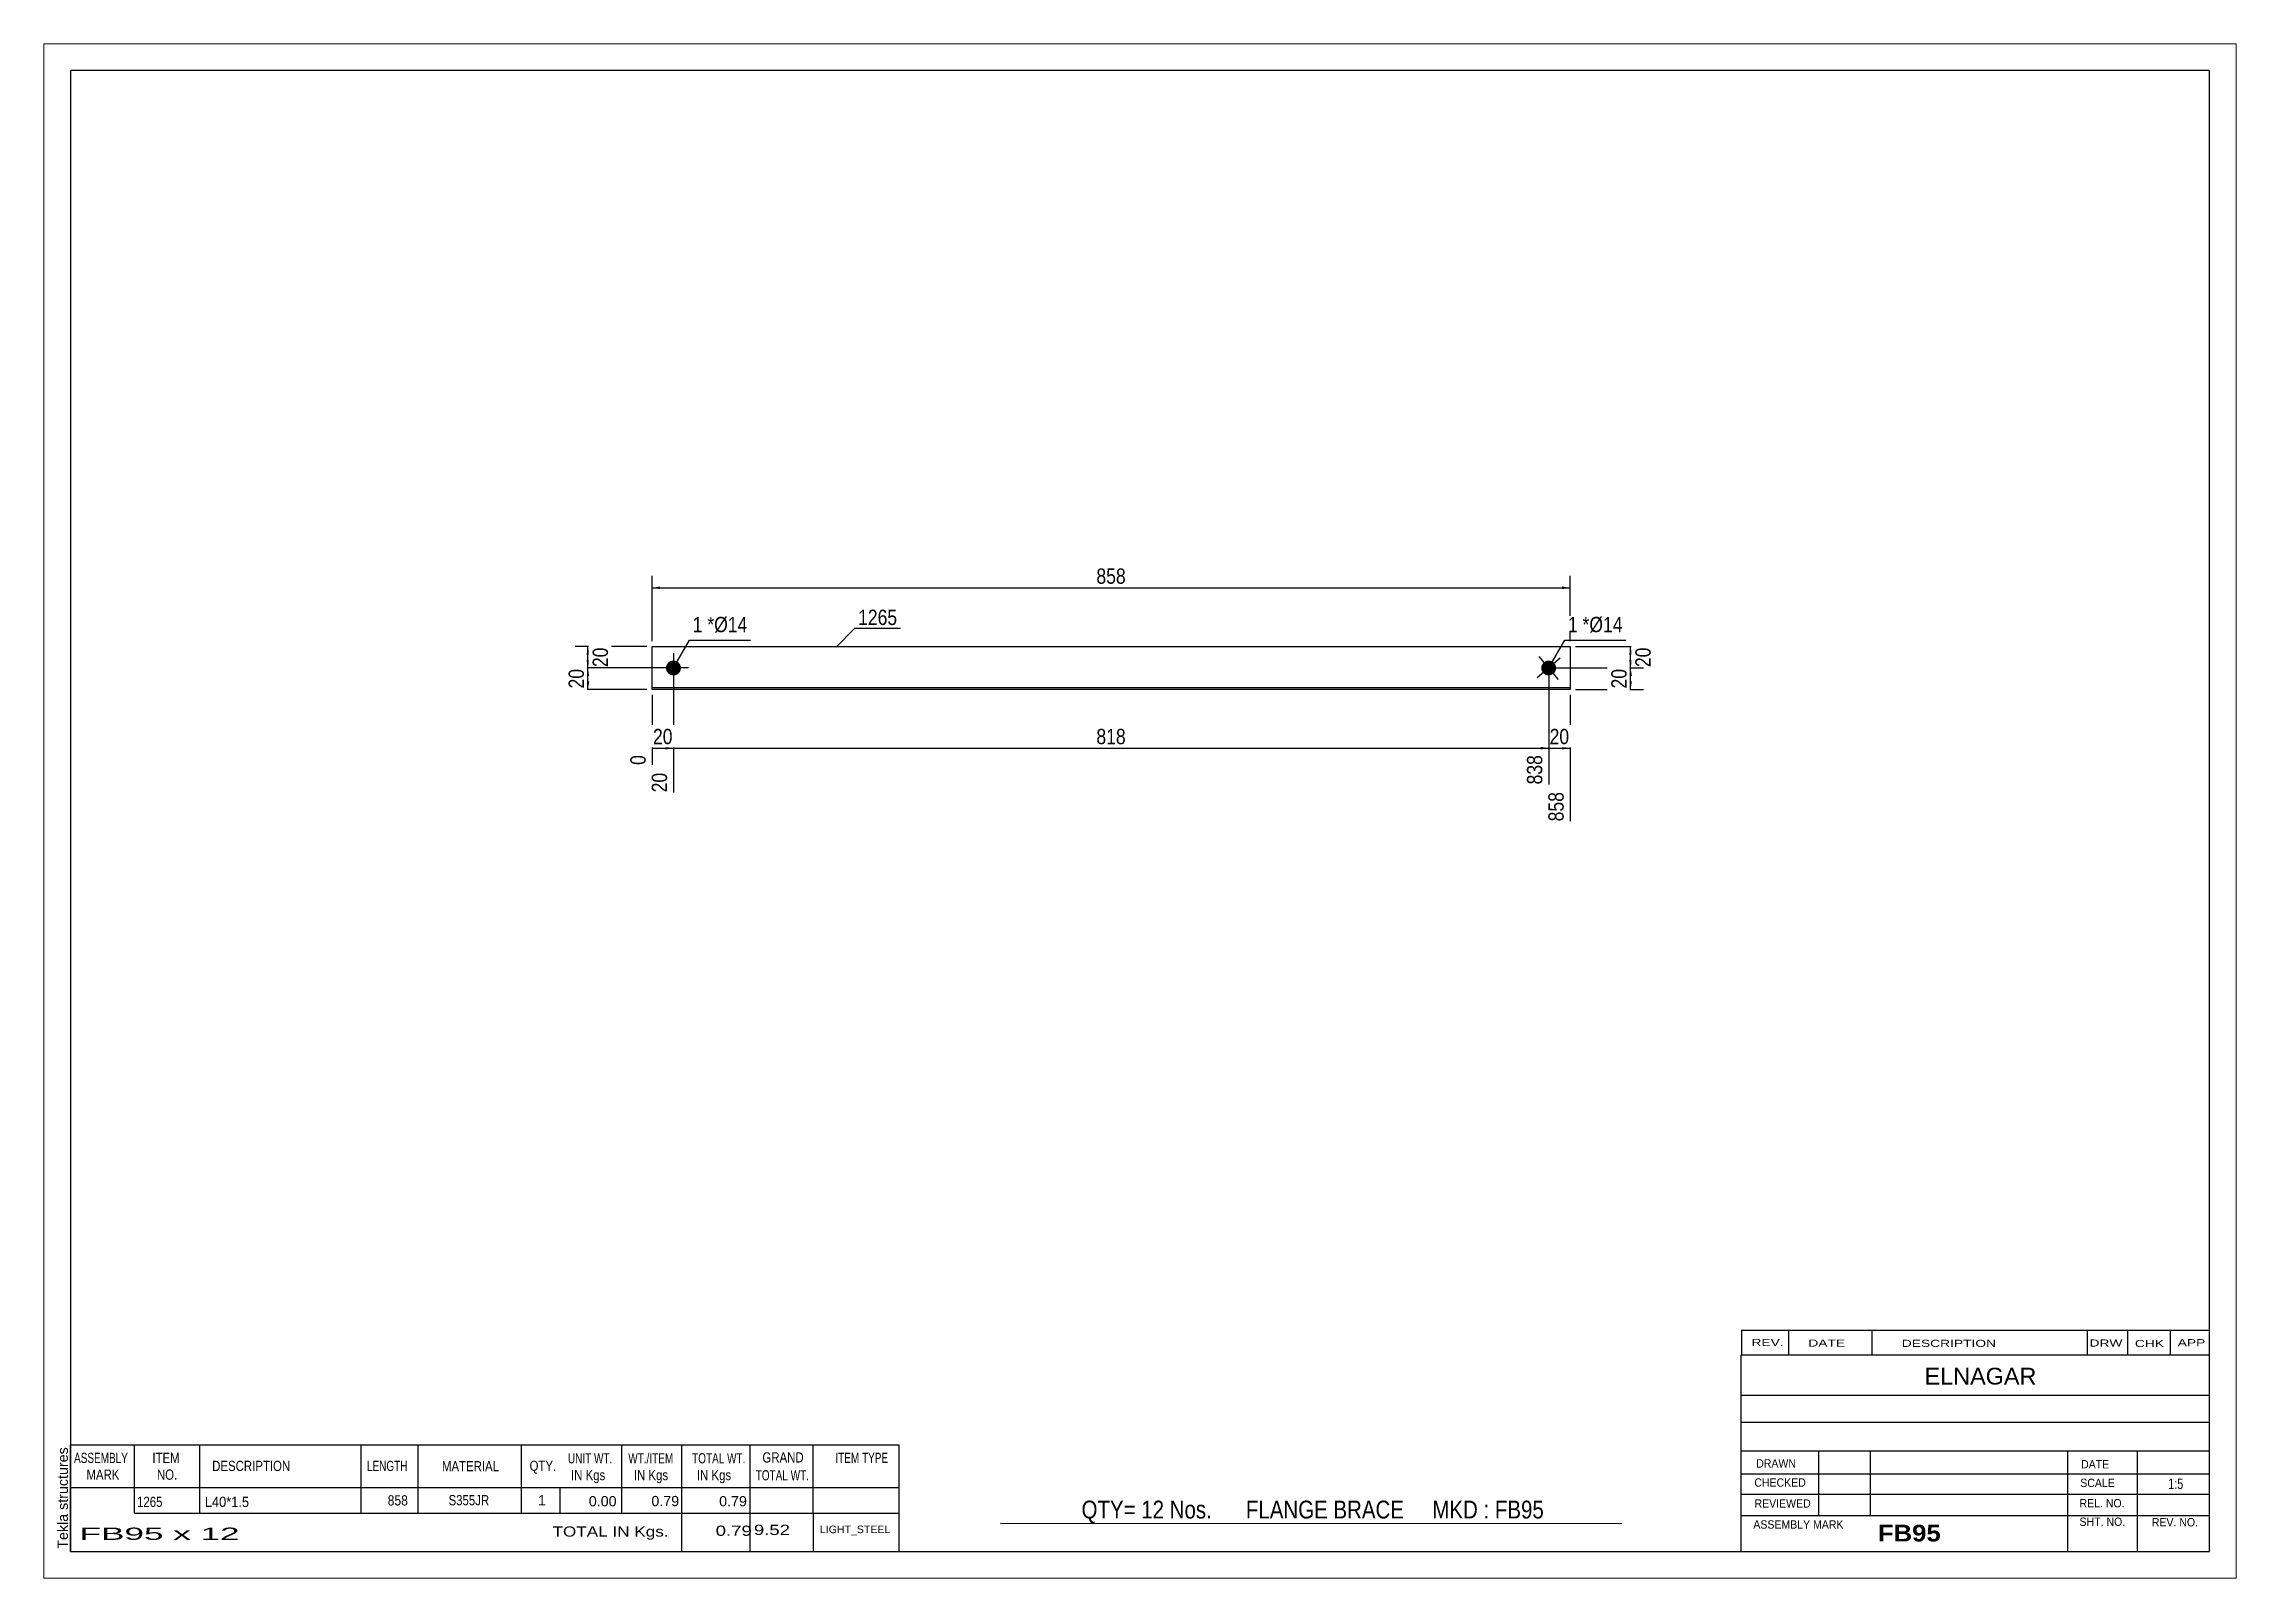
# Paper-space layout 'Layout1' of a CAD drawing. Header units: millimetres. Extents: x 0 to 410, y 0 to 287.
# The model-space entities are those that its viewports show. They can reach past a viewport. Long polylines and large blocks are cut down to what shows.
import ezdxf

# ---------------------------------------------------------------- set-up
doc = ezdxf.new("R2010")
doc.units = ezdxf.units.MM
doc.layers.add('Viewport layer', color=7, linetype='Continuous', plot=False)
doc.styles.add('Arial', font='ARIAL.TTF', dxfattribs={"height": 0.2})
doc.styles.add('Arial Bold', font='ARIALBD.TTF', dxfattribs={"height": 0.2})
doc.styles.add('Arial Narrow', font='ARIALN.TTF', dxfattribs={"height": 0.2})

# ---------------------------------------------------------------- blocks, each defined once
blk = doc.blocks.new('Unknown-627372967-1456')
at = {"color": 5, "linetype": 'Continuous'}
for p, q in [((291.25, 111.75), (-108.75, 111.75)), ((-108.75, 111.75), (-108.75, -165.25)), ((291.25, -165.25), (291.25, 111.75)), ((-108.75, -165.25), (291.25, -165.25))]:
    blk.add_line(p, q, dxfattribs=at)
at = {"color": 174, "linetype": 'Continuous', "style": 'Arial'}
blk.add_text('Tekla structures', height=1.9102, rotation=90, dxfattribs=at).set_placement((-109.25, -164.75))
blk = doc.blocks.new('Part-627372967-1227 - 1212')
at = {"color": 2, "linetype": 'Continuous'}
for p, q in [((0, -4), (0, 4)), ((0, 4), (171.68, 4)), ((171.68, 4), (171.68, -4)), ((171.68, -3.7), (0, -3.7)), ((171.68, -4), (0, -4))]:
    blk.add_line(p, q, dxfattribs=at)
blk = doc.blocks.new('Bolt-627372967-1228 - 1212')
at = {"linetype": 'Continuous'}
blk.add_hatch(color=3, dxfattribs=at).paths.add_polyline_path([(4, -1.4, -1), (4, 1.4, -1)])
at = {"color": 3, "linetype": 'Continuous'}
for p, q in [((4, 2.8), (4, -2.8)), ((6.8, 0), (1.2, 0))]:
    blk.add_line(p, q, dxfattribs=at)
blk = doc.blocks.new('Bolt-627372967-1229 - 1212')
at = {"linetype": 'Continuous'}
blk.add_hatch(color=3, dxfattribs=at).paths.add_polyline_path([(166.61, -0.9, -1), (168.75, 0.9, -1)])
at = {"color": 3, "linetype": 'Continuous'}
for p, q in [((169.82, 1.81), (165.54, -1.81)), ((169.49, -2.14), (165.88, 2.14))]:
    blk.add_line(p, q, dxfattribs=at)
blk = doc.blocks.new('StraightDimension-627372967-1234 - 1212')
at = {"linetype": 'Continuous'}
blk.add_hatch(color=7, dxfattribs=at).paths.add_polyline_path([(170.18, -14.75), (171.68, -15), (170.18, -15.25)])
at = {"color": 7, "linetype": 'Continuous'}
for p, q in [((167.68, -1), (167.68, -21.78)), ((171.68, -5), (171.68, -28.68)), ((167.68, -15), (171.68, -15))]:
    blk.add_line(p, q, dxfattribs=at)
at = {"color": 0}
blk.add_wipeout([(172.11, -14.85), (172.11, -10.65), (167.25, -10.65), (167.25, -14.85)], dxfattribs=at)
at = {"color": 0, "linetype": 'Continuous'}
blk.add_wipeout([(171.08, -22.6), (166.88, -22.6), (166.88, -29.28), (171.08, -29.28)], dxfattribs=at)
at = {"color": 3, "style": 'Arial Narrow'}
blk.add_text('20', height=2.863, dxfattribs=at).set_placement((167.85, -14.25))
at = {"color": 3, "linetype": 'Continuous', "style": 'Arial Narrow'}
blk.add_text('858', height=2.863, rotation=90.0002, dxfattribs=at).set_placement((170.48, -28.68))
blk = doc.blocks.new('StraightDimension-627372967-1235 - 1212')
at = {"linetype": 'Continuous'}
blk.add_hatch(color=7, dxfattribs=at).paths.add_polyline_path([(166.18, -14.75), (167.68, -15), (166.18, -15.25)])
at = {"color": 7, "linetype": 'Continuous'}
for p, q in [((4, -1), (4, -23.26)), ((167.68, -1), (167.68, -21.78)), ((4, -15), (167.68, -15))]:
    blk.add_line(p, q, dxfattribs=at)
at = {"color": 0}
blk.add_wipeout([(89.18, -14.85), (89.18, -10.65), (82.5, -10.65), (82.5, -14.85)], dxfattribs=at)
at = {"color": 0, "linetype": 'Continuous'}
blk.add_wipeout([(167.08, -15.7), (162.88, -15.7), (162.88, -22.38), (167.08, -22.38)], dxfattribs=at)
at = {"color": 3, "style": 'Arial Narrow'}
blk.add_text('818', height=2.863, dxfattribs=at).set_placement((83.1, -14.25))
at = {"color": 3, "linetype": 'Continuous', "style": 'Arial Narrow'}
blk.add_text('838', height=2.863, rotation=90.0002, dxfattribs=at).set_placement((166.48, -21.78))
blk = doc.blocks.new('StraightDimension-627372967-1236 - 1212')
at = {"linetype": 'Continuous'}
blk.add_hatch(color=7, dxfattribs=at).paths.add_polyline_path([(2.5, -14.75), (4, -15), (2.5, -15.25)])
at = {"color": 7, "linetype": 'Continuous'}
for p, q in [((4, -1), (4, -23.26)), ((0, -5), (0, -18.13)), ((0, -15), (4, -15))]:
    blk.add_line(p, q, dxfattribs=at)
at = {"color": 0}
blk.add_wipeout([(4.43, -14.85), (4.43, -10.65), (-0.43, -10.65), (-0.43, -14.85)], dxfattribs=at)
at = {"color": 0, "linetype": 'Continuous'}
blk.add_wipeout([(3.4, -19), (-0.8, -19), (-0.8, -23.86), (3.4, -23.86)], dxfattribs=at)
blk.add_wipeout([(-0.6, -15.7), (-4.8, -15.7), (-4.8, -18.73), (-0.6, -18.73)], dxfattribs=at)
at = {"color": 3, "style": 'Arial Narrow'}
blk.add_text('20', height=2.863, dxfattribs=at).set_placement((0.17, -14.25))
at = {"color": 3, "linetype": 'Continuous', "style": 'Arial Narrow'}
for s, height, p in [('0', 2.86, (-1.2, -18.13)), ('20', 2.863, (2.8, -23.26))]:
    blk.add_text(s, height=height, rotation=90.0002, dxfattribs=at).set_placement(p)
blk = doc.blocks.new('StraightDimension-627372967-1247 - 1212')
at = {"linetype": 'Continuous'}
for points in [[(1.5, 14.75), (0, 15), (1.5, 15.25)], [(170.18, 15.25), (171.68, 15), (170.18, 14.75)]]:
    blk.add_hatch(color=7, dxfattribs=at).paths.add_polyline_path(points)
at = {"color": 7, "linetype": 'Continuous'}
for p, q in [((0, 5), (0, 17.25)), ((171.68, 5), (171.68, 17.25)), ((0, 15), (171.68, 15))]:
    blk.add_line(p, q, dxfattribs=at)
at = {"color": 0}
blk.add_wipeout([(89.18, 15.15), (89.18, 19.35), (82.5, 19.35), (82.5, 15.15)], dxfattribs=at)
at = {"color": 3, "style": 'Arial Narrow'}
blk.add_text('858', height=2.863, dxfattribs=at).set_placement((83.1, 15.75))
blk = doc.blocks.new('StraightDimension-627372967-1251 - 1212')
at = {"linetype": 'Continuous'}
for points in [[(182.75, 2.5), (183, 4), (183.25, 2.5)], [(183.25, 1.5), (183, 0), (182.75, 1.5)]]:
    blk.add_hatch(color=7, dxfattribs=at).paths.add_polyline_path(points)
at = {"color": 7, "linetype": 'Continuous'}
for p, q in [((172.68, 4), (185.25, 4)), ((183, 0), (183, 4)), ((168.68, 0), (185.25, 0))]:
    blk.add_line(p, q, dxfattribs=at)
at = {"color": 0}
blk.add_wipeout([(187.35, 4.43), (183.15, 4.43), (183.15, -0.43), (187.35, -0.43)], dxfattribs=at)
at = {"color": 3, "style": 'Arial Narrow'}
blk.add_text('20', height=2.863, rotation=90.0002, dxfattribs=at).set_placement((186.75, 0.17))
blk = doc.blocks.new('StraightDimension-627372967-1252 - 1212')
at = {"linetype": 'Continuous'}
for points in [[(182.75, -1.5), (183, 0), (183.25, -1.5)], [(183.25, -2.5), (183, -4), (182.75, -2.5)]]:
    blk.add_hatch(color=7, dxfattribs=at).paths.add_polyline_path(points)
at = {"color": 7, "linetype": 'Continuous'}
for p, q in [((168.68, 0), (185.4, 0)), ((172.68, -4), (185.4, -4)), ((183, -4), (183, 0))]:
    blk.add_line(p, q, dxfattribs=at)
at = {"color": 0}
blk.add_wipeout([(182.85, 0.43), (178.65, 0.43), (178.65, -4.43), (182.85, -4.43)], dxfattribs=at)
at = {"color": 3, "style": 'Arial Narrow'}
blk.add_text('20', height=2.863, rotation=90.0002, dxfattribs=at).set_placement((182.25, -3.83))
blk = doc.blocks.new('StraightDimension-627372967-1259 - 1212')
at = {"linetype": 'Continuous'}
for points in [[(-12.25, 2.5), (-12, 4), (-11.75, 2.5)], [(-11.75, 1.5), (-12, 0), (-12.25, 1.5)]]:
    blk.add_hatch(color=7, dxfattribs=at).paths.add_polyline_path(points)
at = {"color": 7, "linetype": 'Continuous'}
for p, q in [((-1, 4), (-14.4, 4)), ((-12, 0), (-12, 4)), ((3, 0), (-14.4, 0))]:
    blk.add_line(p, q, dxfattribs=at)
at = {"color": 0}
blk.add_wipeout([(-7.65, 4.43), (-11.85, 4.43), (-11.85, -0.43), (-7.65, -0.43)], dxfattribs=at)
at = {"color": 3, "style": 'Arial Narrow'}
blk.add_text('20', height=2.863, rotation=90.0002, dxfattribs=at).set_placement((-8.25, 0.17))
blk = doc.blocks.new('StraightDimension-627372967-1260 - 1212')
at = {"linetype": 'Continuous'}
for points in [[(-12.25, -1.5), (-12, 0), (-11.75, -1.5)], [(-11.75, -2.5), (-12, -4), (-12.25, -2.5)]]:
    blk.add_hatch(color=7, dxfattribs=at).paths.add_polyline_path(points)
at = {"color": 7, "linetype": 'Continuous'}
for p, q in [((3, 0), (-14.25, 0)), ((-1, -4), (-14.25, -4)), ((-12, -4), (-12, 0))]:
    blk.add_line(p, q, dxfattribs=at)
at = {"color": 0}
blk.add_wipeout([(-12.15, 0.43), (-16.35, 0.43), (-16.35, -4.43), (-12.15, -4.43)], dxfattribs=at)
at = {"color": 3, "style": 'Arial Narrow'}
blk.add_text('20', height=2.863, rotation=90.0002, dxfattribs=at).set_placement((-12.75, -3.83))
blk = doc.blocks.new('CBS_CALLOFF-627372967-1480')
at = {"color": 7, "linetype": 'Continuous'}
blk.add_line((65.13, -159.98), (181.36, -160), dxfattribs=at)
at = {"color": 3, "linetype": 'Continuous', "style": 'Arial Narrow'}
blk.add_text('QTY= 12 Nos.      FLANGE BRACE     MKD : FB95', height=3.3405, dxfattribs=at).set_placement((80.32, -159.09))
blk = doc.blocks.new('CBS_BOM-627372967-1479')
at = {"color": 7, "linetype": 'Continuous'}
for p, q in [((-108.78, -153.28), (-108.78, -145.28)), ((-108.78, -145.28), (46.14, -145.28)), ((-96.78, -153.28), (-96.78, -145.28)), ((-84.59, -153.28), (-84.59, -145.28)), ((-54.43, -153.28), (-54.43, -145.28)), ((-43.75, -153.28), (-43.75, -145.28)), ((-24.43, -153.28), (-24.43, -145.28)), ((-5.63, -153.28), (-5.63, -145.28)), ((5.58, -153.28), (5.58, -145.28)), ((18.37, -153.28), (18.37, -145.28)), ((30.12, -153.28), (30.12, -145.28)), ((46.14, -145.29), (46.14, -153.27)), ((-108.78, -153.28), (46.14, -153.28)), ((-108.78, -158.08), (-108.78, -153.28)), ((-96.78, -158.08), (-96.78, -153.28)), ((-84.59, -158.08), (-84.59, -153.28)), ((-54.43, -158.08), (-54.43, -153.28)), ((-43.75, -158.08), (-43.75, -153.28)), ((-24.43, -158.08), (-24.43, -153.28)), ((-17.17, -158.08), (-17.17, -153.28)), ((-5.63, -158.08), (-5.63, -153.28)), ((5.58, -158.08), (5.58, -153.28)), ((18.37, -158.08), (18.37, -153.28)), ((30.14, -158.08), (30.14, -153.28)), ((46.14, -153.28), (46.14, -158.08)), ((-108.78, -165.28), (-108.78, -158.1)), ((-96.78, -158.08), (46.14, -158.08)), ((5.58, -165.28), (5.58, -158.1)), ((18.37, -165.28), (18.37, -158.1)), ((30.18, -165.28), (30.18, -158.1)), ((46.14, -158.08), (46.14, -165.28)), ((-108.78, -165.28), (46.14, -165.28))]:
    blk.add_line(p, q, dxfattribs=at)
at = {"color": 3, "linetype": 'Continuous', "style": 'Arial'}
for s, height, width, p in [('ASSEMBLY', 1.91, 0.7, (-108.1, -148.71)), ('ITEM', 1.91, 0.8, (-93.45, -148.71)), ('UNIT WT.', 1.91, 0.7, (-15.74, -148.78)), ('WT./ITEM', 1.91, 0.7, (-4.45, -148.78)), ('TOTAL WT.', 1.91, 0.7, (7.49, -148.78)), ('GRAND', 1.91, 0.8, (20.64, -148.62)), ('ITEM TYPE', 1.91, 0.7, (34.28, -148.7)), ('MARK', 1.91, 0.8, (-105.78, -151.84)), ('NO.', 1.91, 0.8, (-92.6, -151.84)), ('DESCRIPTION', 1.9102, 0.8, (-82.27, -150.21)), ('LENGTH', 1.91, 0.7, (-53.32, -150.21)), ('MATERIAL', 1.91, 0.8, (-39.3, -150.26)), ('QTY.', 1.91, 0.8, (-22.91, -150.18)), ('IN Kgs', 1.91, 0.8, (-15.16, -151.92)), ('IN Kgs', 1.91, 0.8, (-3.41, -151.92)), ('IN Kgs', 1.91, 0.8, (8.38, -151.92)), ('TOTAL WT.', 1.91, 0.7, (19.38, -151.96))]:
    blk.add_text(s, height=height, dxfattribs=dict(at, width=width)).set_placement(p)
at = {"color": 7, "linetype": 'Continuous', "style": 'Arial'}
for s, width, p in [('1265', 0.8, (-96.32, -156.93)), ('L40*1.5', 0.9, (-83.65, -156.93)), ('858', 0.85, (-49.45, -156.65)), ('S355JR', 0.8, (-38.06, -156.62))]:
    blk.add_text(s, height=1.91, dxfattribs=dict(at, width=width)).set_placement(p)
for s, p in [('1', (-21.34, -156.62)), ('0.00', (-11.83, -156.81)), ('0.79', (-0.13, -156.78)), ('0.79', (12.54, -156.81))]:
    blk.add_text(s, height=1.91, dxfattribs=at).set_placement(p)
at = {"color": 6, "linetype": 'Continuous', "style": 'Arial'}
for s, height, width, p in [('FB95 x 12', 2.292, 2.05, (-107.06, -163.09)), ('TOTAL IN Kgs.', 1.9102, 1.2, (-18.62, -162.48)), ('0.79', 1.91, 1.3, (11.9, -162.33)), ('9.52', 1.91, 1.3, (19.04, -162.17))]:
    blk.add_text(s, height=height, dxfattribs=dict(at, width=width)).set_placement(p)
blk.add_text('LIGHT_STEEL', height=1.4135, dxfattribs=at).set_placement((31.39, -161.83))
blk = doc.blocks.new('CBS_NAME_BLOG-627372967-1481')
at = {"color": 7, "linetype": 'Continuous'}
for p, q in [((203.66, -128.5), (291.18, -128.5)), ((203.66, -165.21), (203.66, -128.5)), ((203.66, -136.04), (291.18, -136.04)), ((203.73, -141.09), (291.25, -141.09)), ((203.66, -146.46), (291.18, -146.46)), ((218.18, -158.57), (218.18, -146.47)), ((227.87, -158.54), (227.87, -146.47)), ((264.78, -165.21), (264.78, -146.48)), ((277.83, -165.21), (277.83, -146.47)), ((203.67, -150.76), (291.25, -150.74)), ((203.66, -154.51), (291.18, -154.51)), ((203.66, -158.55), (291.18, -158.55)), ((203.66, -165.25), (291.25, -165.25))]:
    blk.add_line(p, q, dxfattribs=at)
at = {"color": 3, "linetype": 'Continuous', "style": 'Arial'}
blk.add_text('ELNAGAR', height=3.133, dxfattribs=at).set_placement((237.98, -134.03))
at = {"color": 3, "linetype": 'Continuous'}
for s, height, style, width, p in [('CHECKED', 1.566, 'Arial', 0.9, (206.14, -153.14)), ('DRAWN', 1.566, 'Arial', 0.9, (206.49, -149.57)), ('SCALE', 1.566, 'Arial', 0.9, (267.1, -153.21)), ('DATE', 1.566, 'Arial', 0.9, (267.25, -149.73)), ('1:5', 1.957, 'Arial Narrow', 0.9, (283.55, -153.57)), ('REVIEWED', 1.566, 'Arial', 0.9, (206.18, -157.06)), ('REL. NO.', 1.566, 'Arial', 0.9, (266.96, -157.01)), ('ASSEMBLY MARK', 1.5663, 'Arial', 0.9, (205.96, -160.99)), ('SHT. NO.', 1.566, 'Arial', 0.9, (266.96, -160.48)), ('REV. NO.', 1.566, 'Arial', 0.9, (280.48, -160.57)), ('FB95', 3.131, 'Arial Bold', 1.1, (229.24, -163.39))]:
    blk.add_text(s, height=height, dxfattribs=dict(at, style=style, width=width)).set_placement(p)
blk = doc.blocks.new('CBS_REVISION-627372967-1482')
at = {"color": 7, "linetype": 'Continuous'}
for p, q in [((203.74, -123.87), (291.24, -123.87)), ((203.74, -123.87), (203.74, -128.5)), ((212.54, -123.87), (212.54, -128.5)), ((228.13, -123.87), (228.13, -128.44)), ((268.39, -123.87), (268.39, -128.5)), ((275.93, -123.87), (275.93, -128.5)), ((283.88, -123.87), (283.88, -128.5)), ((203.74, -128.5), (291.24, -128.5))]:
    blk.add_line(p, q, dxfattribs=at)
at = {"color": 7, "style": 'Arial Narrow', "width": 1.7}
for s, height, p in [('REV.', 1.326, (205.6, -126.82)), ('DATE', 1.326, (216.23, -126.94)), ('DESCRIPTION', 1.3257, (233.71, -126.99)), ('DRW', 1.326, (268.82, -126.93)), ('CHK', 1.326, (277.31, -127.02)), ('APP', 1.326, (285.31, -126.87))]:
    blk.add_text(s, height=height, dxfattribs=at).set_placement(p)
blk = doc.blocks.new('Mark-627372967-1269 - 1212')
at = {"color": 0}
blk.add_wipeout([(9.43, 6.7), (9.43, 9.7), (7.6, 9.7), (7.6, 6.7)], dxfattribs=at)
blk.add_wipeout([(9.43, 6.7), (9.43, 9.7), (7.6, 9.7), (7.6, 6.7)], dxfattribs=at)
at = {"color": 7, "linetype": 'Continuous'}
blk.add_line((4, 0), (7, 5.2), dxfattribs=at)
at = {"color": 0}
blk.add_wipeout([(11.61, 6.7), (11.61, 9.7), (10.33, 9.7), (10.33, 6.7)], dxfattribs=at)
blk.add_wipeout([(11.61, 6.7), (11.61, 9.7), (10.33, 9.7), (10.33, 6.7)], dxfattribs=at)
at = {"color": 3, "style": 'Arial Narrow'}
blk.add_text('1', height=2.86, dxfattribs=at).set_placement((7.6, 6.7))
at = {"color": 0}
blk.add_wipeout([(17.82, 6.7), (17.82, 9.7), (11.61, 9.7), (11.61, 6.7)], dxfattribs=at)
blk.add_wipeout([(17.82, 6.7), (17.82, 9.7), (11.61, 9.7), (11.61, 6.7)], dxfattribs=at)
at = {"color": 7, "linetype": 'Continuous'}
blk.add_line((7, 5.2), (18.42, 5.2), dxfattribs=at)
at = {"color": 3, "style": 'Arial Narrow'}
for s, height, p in [('*', 2.86, (10.33, 6.7)), ('Ø14', 2.863, (11.61, 6.7))]:
    blk.add_text(s, height=height, dxfattribs=at).set_placement(p)
blk = doc.blocks.new('Mark-627372967-1266 - 1212')
at = {"color": 0}
blk.add_wipeout([(45.84, 8.04), (45.84, 11.04), (38.53, 11.04), (38.53, 8.04)], dxfattribs=at)
blk.add_wipeout([(45.84, 8.04), (45.84, 11.04), (38.53, 11.04), (38.53, 8.04)], dxfattribs=at)
at = {"color": 7, "linetype": 'Continuous'}
for p, q in [((34.4, 3.9), (37.93, 7.44)), ((37.93, 7.44), (46.44, 7.44))]:
    blk.add_line(p, q, dxfattribs=at)
at = {"color": 3, "style": 'Arial Narrow'}
blk.add_text('1265', height=2.863, dxfattribs=at).set_placement((38.53, 8.04))
blk = doc.blocks.new('Mark-627372967-1270 - 1212')
at = {"color": 0}
blk.add_wipeout([(173.11, 6.7), (173.11, 9.7), (171.28, 9.7), (171.28, 6.7)], dxfattribs=at)
blk.add_wipeout([(173.11, 6.7), (173.11, 9.7), (171.28, 9.7), (171.28, 6.7)], dxfattribs=at)
at = {"color": 7, "linetype": 'Continuous'}
blk.add_line((167.68, 0), (170.68, 5.2), dxfattribs=at)
at = {"color": 0}
blk.add_wipeout([(175.29, 6.7), (175.29, 9.7), (174.01, 9.7), (174.01, 6.7)], dxfattribs=at)
blk.add_wipeout([(175.29, 6.7), (175.29, 9.7), (174.01, 9.7), (174.01, 6.7)], dxfattribs=at)
at = {"color": 3, "style": 'Arial Narrow'}
blk.add_text('1', height=2.86, dxfattribs=at).set_placement((171.28, 6.7))
at = {"color": 0}
blk.add_wipeout([(181.5, 6.7), (181.5, 9.7), (175.29, 9.7), (175.29, 6.7)], dxfattribs=at)
blk.add_wipeout([(181.5, 6.7), (181.5, 9.7), (175.29, 9.7), (175.29, 6.7)], dxfattribs=at)
at = {"color": 7, "linetype": 'Continuous'}
blk.add_line((170.68, 5.2), (182.1, 5.2), dxfattribs=at)
at = {"color": 3, "style": 'Arial Narrow'}
for s, height, p in [('*', 2.86, (174.01, 6.7)), ('Ø14', 2.863, (175.29, 6.7))]:
    blk.add_text(s, height=height, dxfattribs=at).set_placement(p)

msp = doc.modelspace()

# ---------------------------------------------------------------- block references
for name in ['Unknown-627372967-1456', 'Part-627372967-1227 - 1212', 'Bolt-627372967-1228 - 1212', 'Bolt-627372967-1229 - 1212', 'CBS_REVISION-627372967-1482', 'CBS_NAME_BLOG-627372967-1481', 'CBS_BOM-627372967-1479', 'CBS_CALLOFF-627372967-1480']:
    msp.add_blockref(name, (0, 0))

# ---------------------------------------------------------------- next in the draw order: block references
for name in ['StraightDimension-627372967-1247 - 1212', 'StraightDimension-627372967-1234 - 1212']:
    msp.add_blockref(name, (0, 0))

# ---------------------------------------------------------------- next in the draw order: block references
for name in ['Mark-627372967-1266 - 1212', 'StraightDimension-627372967-1235 - 1212']:
    msp.add_blockref(name, (0, 0))

# ---------------------------------------------------------------- next in the draw order: block references
for name in ['StraightDimension-627372967-1251 - 1212', 'StraightDimension-627372967-1236 - 1212']:
    msp.add_blockref(name, (0, 0))

# ---------------------------------------------------------------- next in the draw order: block references
for name in ['StraightDimension-627372967-1259 - 1212', 'StraightDimension-627372967-1252 - 1212']:
    msp.add_blockref(name, (0, 0))

# ---------------------------------------------------------------- next in the draw order: block references
for name in ['Mark-627372967-1270 - 1212', 'StraightDimension-627372967-1260 - 1212']:
    msp.add_blockref(name, (0, 0))

# ---------------------------------------------------------------- next in the draw order: block references
msp.add_blockref('Mark-627372967-1269 - 1212', (0, 0))

psp = doc.layouts.get("Layout1")

# ---------------------------------------------------------------- viewports
at = {"layer": 'Viewport layer', "view_target_point": (91.25, -26.75)}
psp.add_viewport(center=(205, 143.5), size=(410, 287), view_center_point=(0, 0), view_height=287, dxfattribs=at)

doc.saveas('drawing.dxf')
